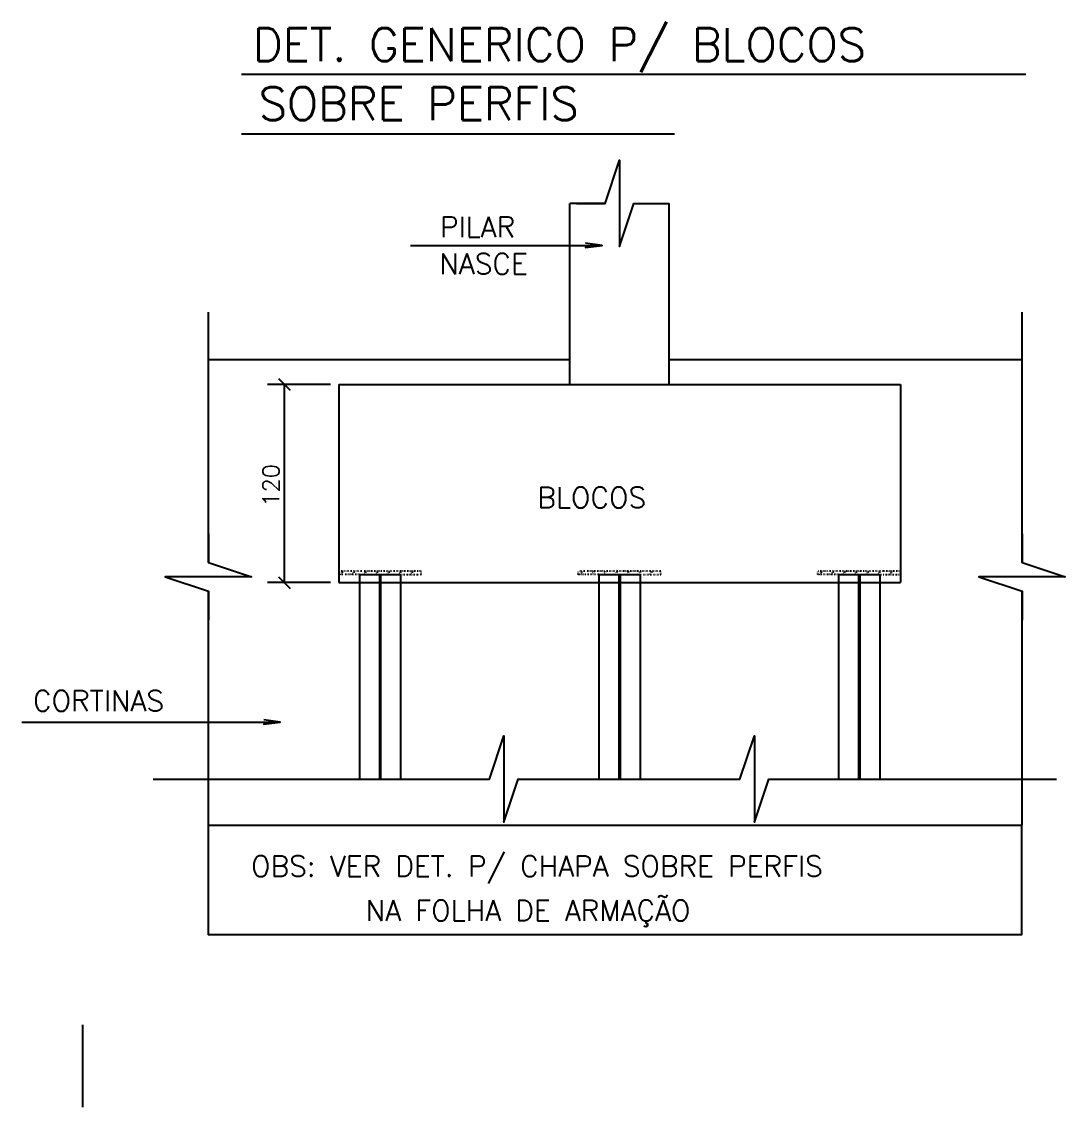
# Model space of a CAD drawing. Extents: x 1310 to 7065, y 666 to 4166.
# Drawn here: x 5334 to 5966, y 666 to 1323 of the extents above; entities that cross this region are included whole.
import ezdxf

# ---------------------------------------------------------------- set-up
doc = ezdxf.new("R2010")
doc.units = 0
doc.header["$MEASUREMENT"] = 0
doc.linetypes.add('ESTILO_TQS_0004', pattern=[2, 0.5, -0.4, 0.1, -0.4, 0.1, -0.5])
doc.linetypes.add('ESTILO_TQS_0005', pattern=[0.4, 0.3, -0.1])
for name, color, linetype in [('1', 1, 'CONTINUOUS'), ('2', 2, 'CONTINUOUS'), ('3', 3, 'CONTINUOUS'), ('4', 4, 'CONTINUOUS'), ('9', 9, 'CONTINUOUS')]:
    doc.layers.add(name, color=color, linetype=linetype)
doc.styles.get("Standard").update_dxf_attribs({"font": 'ROMANS.SHX'})

msp = doc.modelspace()

# ---------------------------------------------------------------- linework, layer by layer
at = {"layer": '1', "linetype": 'Continuous'}
for p, q in [((5665.856448, 1103.479294), (5665.856448, 1212.992978)), ((5687.141487, 1212.992978), (5665.856448, 1212.992978)), ((5704.57146, 1212.992978), (5725.856448, 1212.992978)), ((5725.856448, 1103.479294), (5725.856448, 1212.992978)), ((5525.856448, 1103.479294), (5865.856435, 1103.479294)), ((5525.856448, 1103.479294), (5525.856448, 983.479294)), ((5865.856435, 1103.479294), (5865.856435, 983.479294)), ((5525.856448, 983.479294), (5865.856435, 983.479294))]:
    msp.add_line(p, q, dxfattribs=at)
at = {"layer": '2', "linetype": 'Continuous'}
for p, q in [((5489.30237, 1107.014828), (5496.373438, 1099.94376)), ((5489.30237, 987.014828), (5496.373438, 979.94376))]:
    msp.add_line(p, q, dxfattribs=at)
at = {"layer": '3', "linetype": 'Continuous'}
for p, q in [((5446.995467, 1118.479294), (5665.856448, 1118.479294)), ((5725.856448, 1118.479294), (5939.566991, 1118.479294)), ((5370.712965, 715.887607), (5370.712965, 665.888107))]:
    msp.add_line(p, q, dxfattribs=at)
at = {"layer": '3', "linetype": 'ESTILO_TQS_0004'}
for p, q in [((5575.856448, 990.479294), (5525.856448, 990.479294)), ((5538.356448, 988.479294), (5525.856448, 988.479294)), ((5526.719732, 988.479294), (5528.719732, 990.479294)), ((5533.790799, 988.479294), (5535.790799, 990.479294)), ((5540.861867, 988.479294), (5542.861867, 990.479294)), ((5547.932935, 988.479294), (5549.932935, 990.479294)), ((5555.004003, 988.479294), (5557.004003, 990.479294)), ((5562.075071, 988.479294), (5564.075071, 990.479294)), ((5563.356448, 988.479294), (5575.856448, 988.479294)), ((5569.146138, 988.479294), (5571.146138, 990.479294)), ((5575.856448, 988.479294), (5575.856448, 990.479294)), ((5720.856435, 990.479294), (5670.856435, 990.479294)), ((5670.856435, 988.479294), (5670.856435, 990.479294)), ((5683.356435, 988.479294), (5670.856435, 988.479294)), ((5671.719718, 988.479294), (5673.719718, 990.479294)), ((5678.790786, 988.479294), (5680.790786, 990.479294)), ((5685.861853, 988.479294), (5687.861853, 990.479294)), ((5692.932921, 988.479294), (5694.932921, 990.479294)), ((5700.003989, 988.479294), (5702.003989, 990.479294)), ((5707.075057, 988.479294), (5709.075057, 990.479294)), ((5708.356435, 988.479294), (5720.856435, 988.479294)), ((5714.146125, 988.479294), (5716.146125, 990.479294)), ((5720.856435, 988.479294), (5720.856435, 990.479294)), ((5865.856435, 990.479294), (5815.856435, 990.479294)), ((5815.856435, 988.479294), (5815.856435, 990.479294)), ((5828.356435, 988.479294), (5815.856435, 988.479294)), ((5816.719718, 988.479294), (5818.719718, 990.479294)), ((5823.790786, 988.479294), (5825.790786, 990.479294)), ((5830.861853, 988.479294), (5832.861853, 990.479294)), ((5837.932921, 988.479294), (5839.932921, 990.479294)), ((5845.003989, 988.479294), (5847.003989, 990.479294)), ((5852.075057, 988.479294), (5854.075057, 990.479294)), ((5853.356435, 988.479294), (5865.856435, 988.479294)), ((5859.146125, 988.479294), (5861.146125, 990.479294)), ((5865.856435, 988.479294), (5865.856435, 990.479294))]:
    msp.add_line(p, q, dxfattribs=at)
at = {"layer": '3', "linetype": 'Continuous'}
msp.add_lwpolyline([(5446.995467, 836.611059), (5939.158242, 836.611059), (5939.158242, 770.300692), (5446.995467, 770.300692), (5446.995467, 836.611059)], dxfattribs=at)
at = {"layer": '4', "linetype": 'Continuous'}
for p, q in [((5466.939511, 1291.198739), (5941.837437, 1291.198739)), ((5466.939511, 1255.158849), (5729.223826, 1255.158849))]:
    msp.add_line(p, q, dxfattribs=at)
at = {"layer": '9', "linetype": 'Continuous'}
for p, q in [((5446.995467, 995.668951), (5446.995467, 1147.213485)), ((5939.566991, 995.668951), (5939.566991, 1147.213485)), ((5520.856448, 1103.479294), (5482.837904, 1103.479294)), ((5492.837904, 1103.479294), (5492.837904, 983.479294)), ((5538.356448, 988.479294), (5538.356448, 864.595458)), ((5538.356448, 988.479294), (5563.356448, 988.479294)), ((5563.356448, 988.479294), (5563.356448, 864.595458)), ((5683.356435, 988.479294), (5683.356435, 864.595458)), ((5683.356435, 988.479294), (5708.356435, 988.479294)), ((5683.356435, 988.479294), (5708.356435, 988.479294)), ((5708.356435, 988.479294), (5708.356435, 864.595458)), ((5828.356435, 988.479294), (5828.356435, 864.595458)), ((5828.356435, 988.479294), (5853.356435, 988.479294)), ((5828.356435, 988.479294), (5853.356435, 988.479294)), ((5828.356435, 988.479294), (5853.356435, 988.479294)), ((5853.356435, 988.479294), (5853.356435, 864.595458)), ((5520.856448, 983.479294), (5482.837904, 983.479294)), ((5446.995467, 836.611059), (5446.995467, 978.238977)), ((5939.566991, 836.611059), (5939.566991, 978.238977)), ((5413.529886, 864.595458), (5617.112205, 864.595458)), ((5634.542178, 864.595458), (5768.75312, 864.595458)), ((5786.183093, 864.595458), (5960.482979, 864.595458))]:
    msp.add_line(p, q, dxfattribs=at)
at = {"layer": '9', "linetype": 'ESTILO_TQS_0005'}
for p, q in [((5550.462948, 988.479294), (5550.462948, 864.595458)), ((5551.249948, 988.479294), (5551.249948, 864.595458)), ((5695.462935, 988.479294), (5695.462935, 864.595458)), ((5696.249935, 988.479294), (5696.249935, 864.595458)), ((5840.462935, 988.479294), (5840.462935, 864.595458)), ((5841.249935, 988.479294), (5841.249935, 864.595458))]:
    msp.add_line(p, q, dxfattribs=at)
at = {"layer": '9', "linetype": 'Continuous'}
for points in [[(5669.711463, 1212.992978), (5687.141487, 1212.992978), (5695.856448, 1239.137963), (5695.856448, 1186.847994), (5704.57146, 1212.992978), (5722.001434, 1212.992978)], [(5569.274194, 1187.564193), (5685.248825, 1187.564193), (5675.334376, 1186.258931), (5685.248825, 1187.564193), (5675.334376, 1188.869455)], [(5446.995467, 1013.098975), (5446.995467, 995.668951), (5473.140452, 986.953989), (5420.850483, 986.953989), (5446.995467, 978.238977), (5446.995467, 960.809004)], [(5939.566991, 1013.098975), (5939.566991, 995.668951), (5965.711976, 986.953989), (5913.422007, 986.953989), (5939.566991, 978.238977), (5939.566991, 960.809004)], [(5333.94252, 899.032325), (5490.502442, 899.032325), (5480.587994, 897.727064), (5490.502442, 899.032325), (5480.587994, 900.337587)], [(5599.682181, 864.595458), (5617.112205, 864.595458), (5625.827167, 890.740443), (5625.827167, 838.450474), (5634.542178, 864.595458), (5651.972152, 864.595458)], [(5751.323096, 864.595458), (5768.75312, 864.595458), (5777.468081, 890.740443), (5777.468081, 838.450474), (5786.183093, 864.595458), (5803.613067, 864.595458)]]:
    msp.add_lwpolyline(points, dxfattribs=at)

# ---------------------------------------------------------------- texts
at = {"layer": '2', "linetype": 'Continuous'}
msp.add_text('120', height=10, rotation=90, dxfattribs=at).set_placement((5489.837904, 1029.479294))
at = {"layer": '3', "linetype": 'Continuous'}
for s, p in [('PILAR', (5587.10209, 1192.488117)), ('NASCE', (5586.749584, 1170.280208)), ('BLOCOS', (5646.101158, 1028.673877)), ('CORTINAS', (5340.803784, 905.729144)), ('OBS: VER DET. P/ CHAPA SOBRE PERFIS', (5472.795171, 805.589031)), ('NA FOLHA DE ARMAÇÃO', (5542.17604, 778.703945))]:
    msp.add_text(s, height=12.5, dxfattribs=at).set_placement(p)
at = {"layer": '4', "linetype": 'Continuous'}
for s, p in [('DET. GENERICO P/ BLOCOS', (5473.953665, 1299.188288)), ('SOBRE PERFIS', (5477.429099, 1263.440975))]:
    msp.add_text(s, height=20, dxfattribs=at).set_placement(p)

doc.saveas('drawing.dxf')
